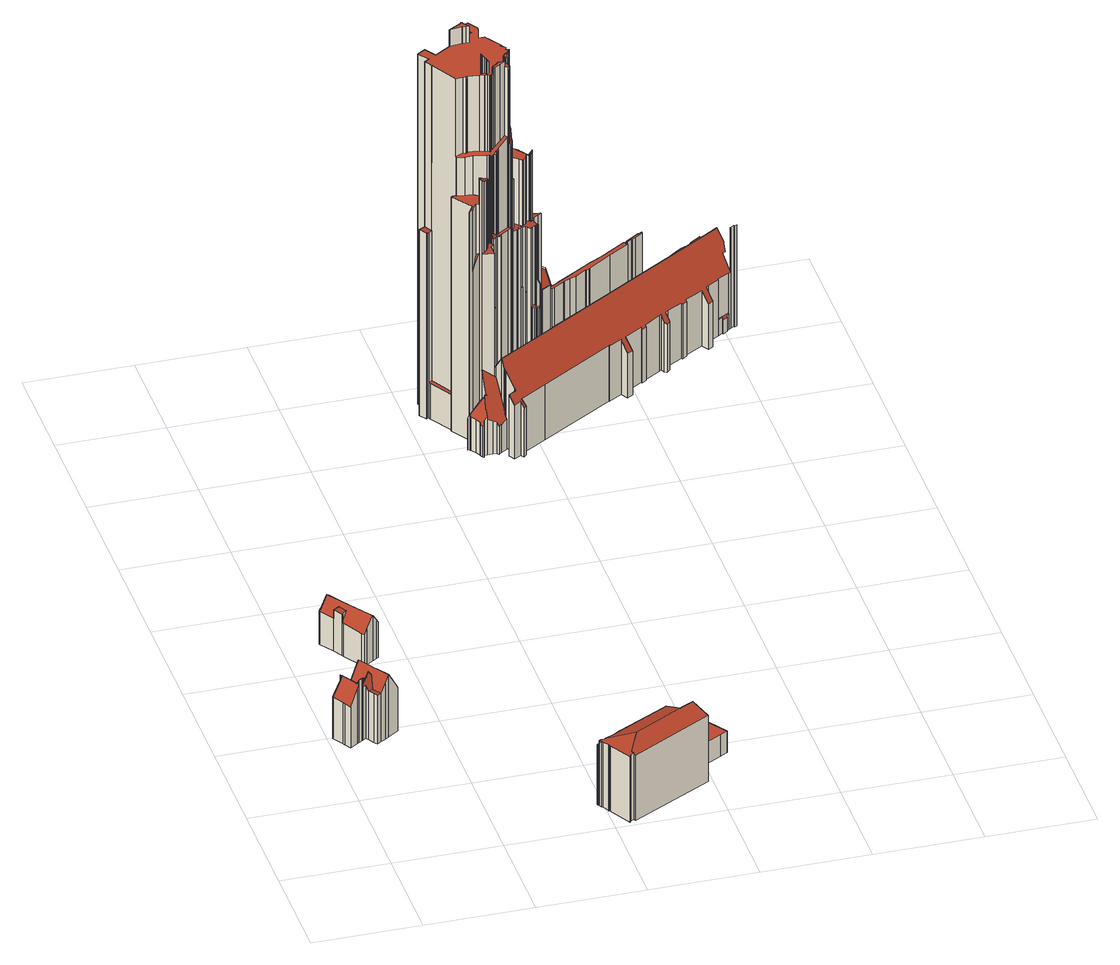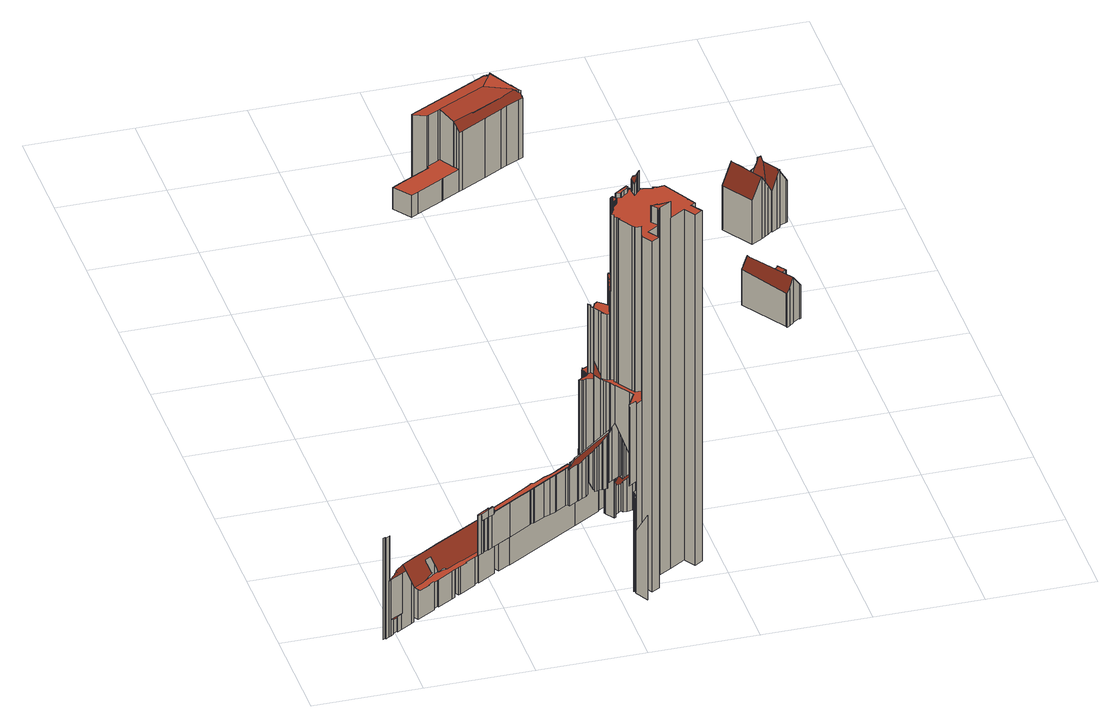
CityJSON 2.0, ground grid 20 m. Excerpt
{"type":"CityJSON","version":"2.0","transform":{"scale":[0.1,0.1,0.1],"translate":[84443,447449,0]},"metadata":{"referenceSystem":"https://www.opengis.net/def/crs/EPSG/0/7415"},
"CityObjects":{
"building1":{"type":"Building","attributes":{"dak_type":"slanted","data_area":44.93,"data_coverage":0.841,"geconstateerd":false,"gid":11565829,"h_dak_50p":11.47,"h_dak_70p":12.12,"h_dak_max":13.52,"h_dak_min":9.09,"h_maaiveld":0.597,"kas_warenhuis":false,"lod11_replace":false,"ondergronds_type":"above ground","oorspronkelijkbouwjaar":1575,"pw_actueel":"yes","pw_bron":"ahn3","reconstructie_methode":"tudelft3d-geoflow","reconstruction_skipped":false,"rmse_lod12":1.25,"rmse_lod13":1.13,"rmse_lod22":0.0538,"rn":1,"status":"Pand in gebruik","t_run":141.9,"val3dity_codes_lod12":"[]","val3dity_codes_lod13":"[]","val3dity_codes_lod22":"[]"},"children":["building1-1"]},
"building1-1":{"type":"BuildingPart","parents":["building1"],"geometry":[{"type":"Solid","lod":"2.2","boundaries":[[[[0,1,2,3,4,5,6,7,8,9,10,11,12,13,14,15,16,17,18,19,20,21,22,23,24,25,26,27,28]],[[29,30,22,21,31]],[[32,19,18,33]],[[34,35,2,1,36]],[[37,24,23,38]],[[39,25,24,37]],[[40,27,26,41]],[[42,12,11,43]],[[41,26,25,39]],[[36,1,0,44,45]],[[33,18,17,46]],[[43,11,10,47]],[[48,8,7,49]],[[50,16,15,51]],[[46,17,16,50]],[[47,10,9,52]],[[52,9,8,48]],[[53,3,2,35]],[[38,23,22,30]],[[30,29,54]],[[55,13,12,42]],[[56,14,13,55]],[[49,7,6,57]],[[58,5,4,59]],[[59,4,3,53]],[[51,15,14,56]],[[60,28,27,40]],[[61,62,63]],[[62,61,64]],[[45,44,65,66]],[[67,68,64]],[[69,70,71]],[[72,73,68,67]],[[57,6,5,58]],[[70,69,35,34]],[[66,65,73,72]],[[44,0,28,60]],[[31,21,20,74]],[[74,20,19,32]],[[41,39,37,75,76,75,77,78,40]],[[30,54,79,80,81,82,46,50,51,56,83,61,63,75,37,38]],[[71,83,56,55,42,43,47,84]],[[35,69,71,84,47,52,48,49,57,58,59,53]],[[61,83,71,70,34,36,45,66,72,67,64]],[[44,60,40,78,77,75,63,62,64,68,73,65]],[[74,32,33,46,82,81,80,79,54,29,31]]]],"semantics":{"surfaces":[{"type":"GroundSurface"},{"type":"WallSurface","on_footprint_edge":true},{"type":"WallSurface","on_footprint_edge":false},{"type":"RoofSurface"}],"values":[[0,1,1,1,1,1,1,1,1,1,1,1,1,1,1,1,1,1,1,2,1,1,1,1,1,1,1,2,2,2,2,2,2,1,2,2,1,1,1,3,3,3,3,3,3,3]]}}]},
"building2":{"type":"Building","attributes":{"dak_type":"slanted","data_area":28.41,"data_coverage":0.756,"geconstateerd":false,"gid":11565916,"h_dak_50p":8.82,"h_dak_70p":9.06,"h_dak_max":9.74,"h_dak_min":6.94,"h_maaiveld":0.38,"kas_warenhuis":false,"lod11_replace":false,"ondergronds_type":"above ground","oorspronkelijkbouwjaar":1675,"pw_actueel":"yes","pw_bron":"ahn3","reconstructie_methode":"tudelft3d-geoflow","reconstruction_skipped":false,"rmse_lod12":0.734,"rmse_lod13":0.76,"rmse_lod22":0.0365,"rn":1,"status":"Pand in gebruik","t_run":80.6,"val3dity_codes_lod12":"[]","val3dity_codes_lod13":"[]","val3dity_codes_lod22":"[]"},"children":["building2-1"]},
"building2-1":{"type":"BuildingPart","parents":["building2"],"geometry":[{"type":"Solid","lod":"2.2","boundaries":[[[[85,86,87,88,89,90,91,92,93,94,95,96,97,98,99,100,101,102]],[[103,92,91,104]],[[105,93,92,103]],[[106,105,107,108]],[[109,96,95,110]],[[111,97,96,109]],[[112,99,98,113]],[[113,98,97,111]],[[108,107,114,115]],[[116,89,88,117]],[[118,102,101,119]],[[119,101,100,120]],[[120,100,99,112]],[[121,85,102,118]],[[122,87,86,123]],[[124,87,122]],[[117,88,87,124]],[[125,126,94,93,105,106]],[[110,95,94,126]],[[127,128,126,125]],[[129,130,131]],[[130,129,128,127]],[[123,86,85,121]],[[104,91,90,132]],[[132,90,89,116]],[[115,114,133]],[[117,124,122,123,121,118,119,120,112,134,135,136,137,138]],[[131,130,127,125,106,108,115,133]],[[133,114,107,105,103,104,132,116,117,138,137,136,135,134,112,113,111,109,110,126,128,129,131]]]],"semantics":{"surfaces":[{"type":"GroundSurface"},{"type":"WallSurface","on_footprint_edge":true},{"type":"WallSurface","on_footprint_edge":false},{"type":"RoofSurface"}],"values":[[0,1,1,2,1,1,1,1,2,1,1,1,1,1,1,1,1,1,1,2,2,2,1,1,1,2,3,3,3]]}}]},
"building3":{"type":"Building","attributes":{"dak_type":"slanted","data_area":155.29,"data_coverage":0.841,"geconstateerd":false,"gid":15713268,"h_dak_50p":14.35,"h_dak_70p":14.67,"h_dak_max":15.38,"h_dak_min":4.79,"h_maaiveld":0.504,"kas_warenhuis":false,"lod11_replace":false,"ondergronds_type":"above ground","oorspronkelijkbouwjaar":1850,"pw_actueel":"yes","pw_bron":"ahn3","reconstructie_methode":"tudelft3d-geoflow","reconstruction_skipped":false,"rmse_lod12":4.76,"rmse_lod13":0.915,"rmse_lod22":0.239,"rn":1,"status":"Pand in gebruik","t_run":267.45,"val3dity_codes_lod12":"[]","val3dity_codes_lod13":"[]","val3dity_codes_lod22":"[]"},"children":["building3-1"]},
"building3-1":{"type":"BuildingPart","parents":["building3"],"geometry":[{"type":"Solid","lod":"2.2","boundaries":[[[[139,140,141,142,143,144,145,146,147,148,149,150,151,152,151,153,154,155,156,157,158,159,160,161,162,163,164,165,166,167,168,169]],[[170,146,145,171]],[[171,145,144,172]],[[173,174,175,176]],[[177,178,179,180]],[[178,168,167,181]],[[182,165,164,183]],[[184,152,151,185]],[[186,151,152,184]],[[187,188,160,159,189]],[[190,149,191]],[[192,193,191,194]],[[195,148,147,196]],[[197,150,149,190]],[[198,155,154,199]],[[200,201,202,203]],[[204,205,174,173]],[[203,202,205,204]],[[206,207,208]],[[194,191,149,148,195]],[[181,167,166,209]],[[209,166,165,182]],[[196,147,146,170]],[[172,144,143,210]],[[185,151,150,197]],[[211,156,155,198]],[[212,157,156,211]],[[208,193,192]],[[213,214,215]],[[199,154,153,216]],[[216,153,151,186]],[[207,206,217]],[[214,213,218]],[[219,158,157,212]],[[183,164,163,220]],[[220,163,162,221]],[[221,162,161,222]],[[189,159,158,219]],[[223,141,140,224]],[[210,143,142,225]],[[226,223,227]],[[225,142,141,223,226]],[[180,179,201,200]],[[228,139,169,229]],[[229,169,168,178,177]],[[222,161,160,188]],[[224,140,139,228]],[[176,175,188,187]],[[203,204,230,218,213,215,231,232,233,217,234,235,236]],[[221,222,188,175,174,205,202,201,179,178,181,209,182,183,220]],[[218,230,204,173,176,187,189,219,212,211,198,199,216,186,184,185,197,190,191,193,208,207,217,233,232,231,215,214]],[[225,226,227,235,234,217,206,208,192,194,195,196,170,171,172,210]],[[224,228,229,177,180,200,203,236,235,227,223]]]],"semantics":{"surfaces":[{"type":"GroundSurface"},{"type":"WallSurface","on_footprint_edge":true},{"type":"WallSurface","on_footprint_edge":false},{"type":"RoofSurface"}],"values":[[0,1,1,2,2,1,1,1,1,1,1,2,1,1,1,2,2,2,2,1,1,1,1,1,1,1,1,2,2,1,1,2,2,1,1,1,1,1,1,1,2,1,2,1,1,1,1,2,3,3,3,3,3]]}}]},
"building4":{"type":"Building","attributes":{"dak_type":"slanted","data_area":2685.45,"data_coverage":0.877,"geconstateerd":false,"gid":15713272,"h_dak_50p":21.89,"h_dak_70p":26.33,"h_dak_max":102.35,"h_dak_min":2.6,"h_maaiveld":0.061,"kas_warenhuis":false,"lod11_replace":false,"ondergronds_type":"above ground","oorspronkelijkbouwjaar":1381,"pw_actueel":"yes","pw_bron":"ahn3","reconstructie_methode":"tudelft3d-geoflow","reconstruction_skipped":false,"rmse_lod12":10.83,"rmse_lod13":2.34,"rmse_lod22":0.764,"rn":1,"status":"Pand in gebruik","t_run":14940,"val3dity_codes_lod12":"[]","val3dity_codes_lod13":"[104,203]","val3dity_codes_lod22":"[104]"},"children":["building4-1"]},
"building4-1":{"type":"BuildingPart","parents":["building4"],"geometry":[{"type":"MultiSurface","lod":"2.2","boundaries":[[[237,238,239,240]],[[241,242,238,237]],[[240,239,243,244]],[[240,244,245,246,247,248,241,237]],[[248,249,242,241]],[[244,243,250,251,245]],[[251,250,252,253]],[[247,254,249,248]],[[245,251,255,246]],[[256,257,258,259]],[[259,258,260,261]],[[262,263,264,265]],[[261,260,263,262]],[[266,247,246,267,268]],[[253,252,269,270]],[[271,272,257,256]],[[267,246,255,273,274]],[[274,275,267]],[[276,273,255,251,253,270]],[[268,267,275,277]],[[277,275,274,278]],[[265,264,279,280]],[[281,282,254,247,266]],[[283,284,272,271]],[[285,286,287,288]],[[280,279,289,290]],[[291,292,293,294]],[[290,289,292,291]],[[295,270,269,296,297]],[[294,293,298,299]],[[288,287,282,281]],[[278,274,273,276,300,301,302]],[[261,262,265,280,290,291,294,299,303,304,305,306]],[[307,308,284,283,309]],[[309,283,310,311,312]],[[313,314,286,285]],[[299,298,315,303]],[[300,276,270,295]],[[297,296,308,307]],[[301,300,316,317]],[[303,315,318,319,304]],[[306,320,321,322,323,324,310,283,271,256,259,261]],[[304,319,305]],[[312,311,325,326]],[[317,316,327,328]],[[302,301,329,330]],[[319,318,331,332]],[[333,334,314,313]],[[311,310,324,335]],[[325,311,335]],[[336,306,305]],[[306,336,320]],[[326,325,335,337]],[[330,329,338,339]],[[340,321,320]],[[332,331,341,342]],[[321,340,322]],[[343,344,345,346,347,348,327,316,300,295,297,307,309,312,326,337,349,350]],[[339,338,351,352]],[[352,351,353,354]],[[328,327,348,355]],[[356,337,335,324,323,357,358,359]],[[357,323,322]],[[354,353,360,361]],[[362,349,337,356]],[[342,341,363,364]],[[359,358,365,366]],[[364,363,367,368]],[[366,365,369,370]],[[371,372,373,374,375,357,322,340,320,336,305,319,332,342,364,368,376,377,378,379]],[[368,367,380,376]],[[381,382,334,333]],[[359,366,370,383,384,385,386,362,356]],[[361,360,387,388]],[[347,389,390,348]],[[386,350,349,362]],[[370,369,391,383]],[[358,357,375,392,393]],[[376,380,394,377]],[[395,396,397,398]],[[383,391,399,384]],[[389,400,390]],[[355,348,390,400,346,401]],[[343,402,403,344]],[[384,399,404,385]],[[377,394,405,378]],[[350,406,402,343]],[[378,405,407,379]],[[408,409,396,395]],[[385,404,406,350,386]],[[346,400,389,347]],[[410,372,371,411]],[[412,373,372,410]],[[411,371,379,413]],[[344,403,414,345]],[[413,379,407,415,416]],[[403,402,406,404,399,391,369,365,358,393,417,418,419,420,421,422,423,424,425,400,414]],[[426,374,373,412]],[[388,387,427,428]],[[398,397,429,430]],[[392,375,374,426,431]],[[393,392,432,417]],[[433,432,392,431]],[[416,415,434,435]],[[436,437,438,439]],[[431,426,440,433]],[[417,432,441,442,418]],[[433,440,441,432]],[[443,444,437,436]],[[418,442,445,419]],[[439,438,446,447]],[[419,445,448,420]],[[345,414,400,346]],[[435,434,409,408]],[[428,427,449,450]],[[401,346,400,425,451]],[[452,453,444,443]],[[447,446,454,455]],[[450,449,456,457]],[[451,425,424,458]],[[420,448,459,421]],[[458,424,423,460]],[[430,429,461,462]],[[455,454,463,464]],[[465,466,453,452]],[[460,423,422,467,468]],[[469,470,465,452,443,436,439,447,455,464,471,472,473,474]],[[464,463,475,471]],[[457,456,476,477]],[[467,422,421,478]],[[468,467,479,480]],[[470,481,466,465]],[[477,476,482,483]],[[471,475,484,472]],[[483,482,485,486]],[[462,461,487,488]],[[486,485,489,490]],[[478,421,459,491,492]],[[493,494,382,381,495]],[[480,479,496,497]],[[451,458,460,468,480,497,498,499,500,501,502,503,504,505,506,507,508,509,510,511,512,513,514,515,516,517,518,489,485,482,476,456,449,427,387,360,353,351,338,329,301,317,328,355,401]],[[490,489,518,519]],[[469,520,481,470]],[[488,487,521,522]],[[495,381,523,524]],[[472,484,525,473]],[[473,525,526,474]],[[527,496,479,467,478,492,528]],[[474,526,520,469]],[[519,518,517,529]],[[497,496,527,498]],[[498,527,530,531,499]],[[529,517,516,532]],[[492,491,533,528]],[[499,531,534,500]],[[528,530,527]],[[532,516,515,535]],[[536,537,535,538]],[[539,540,537,536]],[[538,535,515,514,541]],[[528,533,542,543,544]],[[545,546,540,539]],[[500,534,547,501]],[[544,543,548,549]],[[549,548,550,551]],[[543,542,552]],[[524,523,553,554]],[[501,547,555,502]],[[502,555,556,503]],[[554,553,557,558]],[[551,550,559,560]],[[561,562,563,564,565,493,495,524,554,558,566]],[[567,568,546,545]],[[558,557,569,566]],[[565,570,494,493]],[[541,514,513,571]],[[539,536,538,541,571,572,573,574,567,545]],[[564,575,570,565]],[[361,388,428,450,457,477,483,486,490,519,529,532,535,537,540,546,568,576,577,578,579,580,581,582,583,584,585,586,587,588,589,590,591,592,593,594,595,596,597,598,599,600,601,602,603,604,605,606,607,608,609,610,611,612,613,614,615,616,617,618,619,620,621,622,623,624,569,557,553,523,381,333,313,285,288,281,266,268,277,278,302,330,339,352,354],[437,444,453,466,481,520,526,525,484,475,463,454,446,438]],[[562,623,622,563]],[[563,622,625,575,564]],[[566,569,624,561]],[[561,624,623,562]],[[574,576,568,567]],[[560,559,626,627]],[[628,629,630,631,632,626,559,550,548,543,552]],[[503,556,633,504]],[[634,635,636,637,638,639,640,633,556,555,547,534,531,530,528,544,549,551,560,627,641,642,643]],[[573,577,576,574]],[[522,521,644,645]],[[571,513,512,578,572]],[[572,578,577,573]],[[621,646,625,622]],[[578,512,511,579]],[[627,626,632,641]],[[579,511,510,580]],[[504,633,640,505]],[[580,510,509,581]],[[505,640,639,506]],[[581,509,508,582]],[[506,639,638,647,507]],[[507,647,648,508]],[[582,508,648,649,583]],[[647,638,637,650]],[[641,632,631,642]],[[651,631,630]],[[583,649,652,584]],[[620,653,646,621]],[[650,637,636,654]],[[642,631,651,655,643]],[[656,595,594,657]],[[584,652,658,585]],[[659,596,595,656]],[[657,594,593,660]],[[588,661,662,589]],[[585,658,663,586]],[[654,636,635,664]],[[643,655,665,666,634]],[[586,663,667,587]],[[589,662,668,590]],[[587,667,661,588]],[[660,593,592,669]],[[634,666,670,635]],[[671,597,596,659]],[[590,668,672,591]],[[666,665,673,674]],[[664,635,670,675,676]],[[669,592,591,677]],[[677,591,672,678,679]],[[679,678,672,677]],[[680,598,597,671]],[[676,675,681,682]],[[619,683,653,620]],[[684,685,686,680,671,659,656,657,660,669,677,679,677,687,688]],[[677,672,689,687]],[[682,681,690,691]],[[691,690,692,693,694]],[[686,599,598,680]],[[674,673,695,696]],[[694,693,697,698]],[[687,689,699,688]],[[615,700,701,616]],[[693,692,702,703]],[[697,693,703]],[[698,697,704,705,706]],[[685,600,599,686]],[[616,701,707,617]],[[708,709,710,711,712,713,699,689,672,678,672,668,662,661,667,663,658,652,649,648,647,650,654,664,676,682,691,694,698,706,714,715,716,717,718,719]],[[703,702,704,697]],[[706,705,720,714]],[[684,601,600,685]],[[688,699,713,601,684]],[[714,720,721,715]],[[696,695,722,723]],[[601,713,712,602]],[[715,721,724,716]],[[614,725,700,615]],[[602,712,711,603]],[[613,726,725,614]],[[716,724,727,728,717]],[[618,729,730,683,619]],[[617,707,729,618]],[[603,711,710,604]],[[723,722,731,732,733]],[[734,735,730,729]],[[733,732,736,737]],[[728,727,738,739]],[[612,740,726,613]],[[737,736,741,742]],[[717,728,743,718]],[[744,745,746,747]],[[610,748,749,611]],[[736,732,750,741]],[[751,752,745,744]],[[604,710,709,605]],[[732,731,753,750]],[[609,754,748,610]],[[611,749,740,612]],[[742,741,750,755]],[[607,756,757,608]],[[608,757,754,609]],[[758,759,760,735,734]],[[739,738,761,762]],[[606,708,763,756,607]],[[747,746,764,765]],[[605,709,708,606]],[[766,767,752,751]],[[755,750,753,768,769]],[[718,743,770,719]],[[762,761,771,772]],[[773,774,759,758]],[[775,776,777,766,751,744,747,765,778,779,780,781,782,783,784,773,758,734,729,707,701,700,725,726,740,749,748,754,757,756,763,785,786,787,788,789,790,791]],[[719,785,763,708]],[[792,768,793,794]],[[770,785,719]],[[794,793,795,796]],[[792,794,796]],[[768,792,769]],[[769,792,796,797]],[[798,799,800,801,802,803,804,771,761,738,727,724,721,720,705,704,702,692,690,681,675,670,666,674,696,723,733,737,742,755,769,797,805,806,807,808,809,810,811,812,813,814,815,816,817,818,819,820,821,822]],[[777,823,767,766]],[[824,786,785,770]],[[772,771,804,825]],[[797,796,795,826,805]],[[776,827,823,777]],[[765,764,828,778]],[[829,830,760,759]],[[831,832,833,834]],[[775,835,836,827,776]],[[762,772,825,837,838,839,840,841,842,843,844,824,770,743,728,739]],[[784,845,774,773]],[[791,846,835,775]],[[827,836,847,848]],[[805,826,849,850,806]],[[850,849,851,852]],[[778,828,853,779]],[[790,854,846,791]],[[806,850,855,807]],[[848,847,856,857]],[[807,855,858,808]],[[844,787,786,824]],[[859,834,833,860,861]],[[861,860,862,863]],[[842,864,865,843]],[[779,853,866,780]],[[863,862,830,829]],[[852,851,867,868]],[[789,869,854,790]],[[843,865,870,787,844]],[[825,804,803,837]],[[780,866,871,781]],[[781,871,872,782]],[[788,873,874,869,789]],[[787,870,873,788]],[[841,875,864,842]],[[782,872,876,783]],[[868,867,877,878]],[[808,858,879,880,809]],[[783,876,845,784]],[[837,803,802,838]],[[878,877,881,882]],[[840,883,884,875,841]],[[882,881,885,886]],[[887,888,889,890,873,870,865,864,875]],[[838,802,801,839]],[[880,879,891,892]],[[892,891,893,894]],[[895,896,897]],[[839,801,883,840]],[[898,839,801,800,899]],[[894,893,895,897]],[[875,884,900,887]],[[890,901,874,873]],[[899,800,799,902]],[[809,880,903,810]],[[886,885,904,905]],[[902,799,798,906]],[[907,908,909,910,896,895,893,891,879,858,855,850,852,868,878,882,886,905,911,912,913,914,915]],[[902,906,916,898,899]],[[916,917,801,839,898]],[[810,903,918,811]],[[897,896,910,919]],[[811,918,920,812]],[[906,798,822,917,916]],[[887,900,921,888]],[[922,923,924,925,926,927,928,929,920,918,903,880,892,894,897,919]],[[812,920,929,813]],[[905,904,930,911]],[[888,921,931,889]],[[889,931,932,901,890]],[[822,933,917]],[[821,934,933,822]],[[820,935,936,934,821]],[[819,937,935,820]],[[813,929,928,814]],[[818,938,937,819]],[[817,939,940,938,818]],[[816,941,939,817]],[[942,941,816]],[[815,927,943,942,816]],[[814,928,927,815]],[[911,930,944,912]],[[912,944,945,913]],[[946,947,935,937,938]],[[947,948,936,935]],[[919,910,909,922]],[[926,949,943,927]],[[938,940,950,946]],[[922,909,908,923]],[[913,945,951,914]],[[917,933,952,953]],[[946,950,948,947]],[[954,942,943,949,955]],[[923,908,956,957,924]],[[925,958,959,949,926]],[[907,960,956,908]],[[914,951,961,915]],[[949,959,962,955]],[[954,963,964,941,942]],[[924,957,958,925]],[[915,961,960,907]],[[955,962,963,954]],[[965,966,932,931]],[[921,900,884,883,801,917,953,967,968,969,970,971,965,931]],[[972,973,964,963]],[[953,952,974,975,967]],[[857,856,976,977]],[[971,978,966,965]],[[979,973,972]],[[856,847,836,835,846,854,869,874,901,932,966,978,980,981,982,983,984,985,986,987,988,989,976]],[[970,980,978,971]],[[967,975,990,968]],[[975,974,991,992]],[[969,993,981,980,970]],[[968,990,993,969]],[[992,991,994,995]],[[995,994,996,997]],[[998,982,981,993]],[[999,1000,979]],[[975,992,995,997,1001,1002,998,993,990]],[[997,996,1003,1004,1001]],[[1002,1005,983,982,998]],[[645,644,1006,1007]],[[977,976,989,1008]],[[1001,1004,1005,1002]],[[1004,1003,1009,1010]],[[1011,1012,984,983,1005]],[[1010,1009,1013,1014]],[[1008,989,988,1015]],[[1015,988,987,1016]],[[1016,987,986,1017]],[[1017,986,985,1018]],[[1018,985,984,1012]],[[1000,999,1019]],[[1020,1021,1012,1011]],[[1022,1023,1021,1020]],[[1024,1025,1023,1022]],[[1014,1013,1026,1027]],[[1028,1029,1025,1024]],[[1027,1026,1030,1031]],[[1031,1030,1032,1033]],[[1034,1035,1029,1028]],[[1033,1032,1036,1037]],[[1038,1039,1040,1041,1042,1043,1044,1045,1046,1047,1048,1049,1050,1051,1052,1053,1054,1055,1056,1057,1058,1059,1060,1019,999,979,972,963,962,959,958,957,956,960,961,951,945,944,930,904,885,881,877,867,851,849,826,795,793,768,753,731,722,695,673,665,655,651,630,629,628,552,542,533,491,459,448,445,442,441,440,426,412,1061,1062,1063,1064,1065,1066,1067,1068,1069,1070,1071,1072,1073,1074,1075,1076,1077,1078]],[[1079,1034,1028,1024,1022,1020,1011,1005,1004,1010,1014,1027,1031,1033,1037,1080,1081,1082,1083,1084,1085,1086,1087,1088,1089,1090,1091]],[[1037,1036,1092,1080]],[[1007,1006,1093,1094]],[[1079,1095,1035,1034]],[[1080,1092,1096,1081]],[[1081,1096,1097,1082]],[[1082,1097,1098,1083]],[[1094,1093,1099,1100]],[[1083,1098,1101,1084]],[[1100,1099,1102,1103]],[[1057,1104,1058]],[[1104,1057,1056]],[[1103,1102,1105,1106]],[[1091,1107,1095,1079]],[[1084,1101,1108,1085]],[[1106,1105,1109,1110]],[[1110,1109,1111,1112]],[[1097,1096,1092,1036,1032,1030,1026,1013,1009,1003,996,994,991,974,952,933,934,936,948,950,940,939,941,964,973,979,1000,1019,1060,1059,1058,1104,1056,1055,1054,1053,1052,1051,1113,1114,1115,1116,1117,1077,1076,1118,1119,1120,1121,1122,1123,1124,1125,1126,1127,1128,1129,1130,1131,1132,1133,1134,1135,1136,1137,1138,1139,1140,1108,1101,1098]],[[1112,1111,1141,1142]],[[1068,1067,1066,1065,1064,1063,1062,1061,412,410,411,413,416,435,408,395,398,430,462,488,522,645,1007,1094,1100,1103,1106,1110,1112,1142,1143,1144,1145,1146,1147,1148,1149,1150,1151,1152,1153,1154,1155,1156,1157,1158,1159,1160,1161,1162,1163,1164,1165,1166,1167,1168,1169,1170,1171,1172,1173,1174,1175,1072,1071,1070,1069]],[[1090,1176,1107,1091]],[[1142,1141,1177,1143]],[[1143,1177,1178,1144]],[[1085,1108,1140,1086]],[[1144,1178,1179,1145]],[[1089,1180,1176,1090]],[[1088,1181,1180,1089]],[[1182,1088,1087,1183]],[[1183,1087,1086,1184]],[[1184,1086,1140,1139,1185]],[[1186,1187,1181,1088,1182]],[[1188,1138,1137,1189]],[[1185,1139,1138,1188]],[[1189,1137,1136,1190]],[[1145,1179,1191,1146]],[[1190,1136,1135,1192]],[[1146,1191,1193,1147]],[[1185,1188,1189,1190,1192,1194,1195,1196,1197,1198,1199,1186,1182,1183,1184]],[[1147,1193,1200,1148]],[[1199,1201,1187,1186]],[[1148,1200,1202,1149]],[[1150,1203,1204,1151]],[[1198,1205,1206,1201,1199]],[[1149,1202,1203,1150]],[[1151,1204,1207,1152]],[[1192,1135,1134,1208,1194]],[[1197,1209,1210,1205,1198]],[[1208,1134,1133,1211]],[[1194,1208,1212,1195]],[[1195,1212,1213,1196]],[[1196,1213,1209,1197]],[[1152,1207,1214,1153]],[[1153,1214,1215,1154]],[[1154,1215,1216,1155]],[[1155,1216,1217,1156]],[[1156,1217,1218,1157]],[[1157,1218,1219,1158]],[[1158,1219,1220,1159]],[[1159,1220,1221,1160]],[[1160,1221,1222,1161]],[[1161,1222,1223,1224,1162]],[[1162,1224,1225,1163]],[[1224,1223,1226,1227]],[[1227,1226,1228,1229]],[[1163,1225,1230,1164]],[[1224,1227,1229,1231,1232,1233,1230,1225]],[[1229,1228,1234,1231]],[[1231,1234,1235,1232]],[[1232,1235,1236,1233]],[[1164,1230,1233,1165]],[[1165,1233,1236,1237,1166]],[[1238,1167,1166,1239]],[[1239,1166,1237,1240,1241]],[[1241,1240,1242,1243]],[[1243,1242,1244,1245]],[[1245,1244,1246,1247]]],"semantics":{"surfaces":[{"type":"WallSurface","on_footprint_edge":true},{"type":"RoofSurface"},{"type":"WallSurface","on_footprint_edge":false}],"values":[0,0,0,1,0,0,0,0,2,0,0,0,0,2,0,0,2,1,1,2,2,0,0,0,0,0,0,0,0,0,0,2,1,0,2,0,0,2,0,2,0,1,2,2,2,2,0,0,2,1,2,2,2,2,2,0,2,1,2,2,2,2,2,2,2,0,2,0,2,1,0,0,1,2,2,2,2,2,0,0,2,1,2,2,2,0,2,0,0,2,2,2,2,2,2,0,1,2,2,0,2,2,1,0,2,2,2,2,2,2,2,2,2,0,2,2,2,2,2,2,2,2,0,2,2,2,1,2,2,2,2,2,2,2,2,0,2,2,0,2,1,2,2,0,2,2,2,1,2,2,2,2,2,2,2,2,2,2,2,2,2,2,2,2,2,2,2,2,2,2,2,1,2,2,0,2,1,0,1,2,0,2,2,2,2,1,2,1,2,0,2,2,0,2,2,2,2,2,2,2,2,2,2,2,2,2,2,0,2,2,2,2,2,2,2,2,2,2,2,2,2,2,2,2,2,2,2,2,2,2,2,2,0,1,2,2,2,2,2,2,2,2,2,1,2,2,2,1,2,2,2,2,2,2,2,2,2,2,2,2,0,2,2,2,0,2,2,2,2,2,2,2,1,2,2,2,2,2,2,2,2,0,2,2,2,2,2,2,2,2,2,1,2,2,2,2,1,2,2,1,2,2,2,2,2,2,0,0,2,1,2,2,2,2,2,2,2,2,2,2,2,0,0,2,2,0,2,2,2,2,2,2,2,2,2,2,2,2,2,2,2,2,2,1,2,2,2,2,2,2,2,2,2,2,2,2,2,1,1,2,2,2,2,2,2,1,2,2,2,2,2,2,2,2,2,2,2,2,2,2,2,2,2,1,2,2,2,2,2,2,2,2,1,2,2,2,2,2,2,2,2,2,2,1,2,2,2,2,2,1,2,2,2,2,2,2,2,2,2,1,2,2,0,2,2,2,2,2,2,2,2,2,2,2,2,2,2,2,2,2,2,2,2,1,1,2,0,2,2,2,2,0,2,0,2,2,0,2,2,0,0,1,0,1,2,0,0,2,0,2,2,2,2,2,2,2,2,2,0,2,0,1,0,2,0,0,2,0,0,2,2,2,2,2,2,0,0,0,0,0,0,0,0,0,0,2,0,0,2,1,0,0,0,2,0,2,0,0,0,0]}}]}
},
"vertices":[
[55,371,6],[53,370,6],[48,367,6],[45,365,6],[29,355,6],[23,366,6],[20,371,6],[8,391,6],[10,392,6],[23,398,6],[27,401,6],[25,404,6],[30,407,6],[41,414,6],[42,412,6],[49,419,6],[56,424,6],[64,429,6],[84,442,6],[84,441,6],[120,384,6],[121,382,6],[101,369,6],[93,364,6],[85,359,6],[77,353,6],[72,360,6],[66,371,6],[62,376,6],[101,369,134],[101,369,133],[121,382,96],[84,441,96],[84,442,96],[48,367,134],[48,367,125],[53,370,134],[85,359,105],[93,364,120],[77,353,106],[66,371,106],[72,360,106],[30,407,114],[25,404,125],[55,371,115],[55,371,134],[64,429,133],[27,401,125],[10,392,95],[8,391,91],[56,424,118],[49,419,105],[23,398,118],[45,365,119],[101,370,134],[41,414,90],[42,412,90],[20,371,90],[23,366,90],[29,355,89],[62,376,115],[72,396,117],[72,396,129],[77,394,123],[65,386,124],[54,371,116],[54,371,133],[63,383,125],[63,383,122],[46,371,125],[46,371,127],[45,372,125],[60,380,128],[60,380,120],[120,384,96],[75,376,104],[75,376,105],[74,376,105],[69,373,105],[87,392,134],[83,398,133],[79,405,133],[66,426,133],[48,402,90],[28,400,125],
[97,699,4],[152,613,4],[149,611,4],[140,605,4],[128,597,4],[122,593,4],[118,599,4],[96,633,4],[94,636,4],[84,653,4],[67,679,4],[66,681,4],[68,682,4],[69,681,4],[82,690,4],[82,691,4],[91,698,4],[96,701,4],[96,633,71],[118,599,69],[94,636,71],[94,636,88],[95,636,71],[95,636,88],[66,681,73],[67,679,72],[68,682,76],[82,690,97],[69,681,76],[95,637,72],[95,637,88],[128,597,79],[140,605,98],[96,701,72],[91,698,81],[82,691,97],[97,699,72],[149,611,82],[152,613,77],[149,611,83],[84,653,89],[84,653,71],[85,654,89],[85,654,74],[86,654,75],[86,654,89],[95,660,89],[122,593,69],[104,646,88],[85,687,97],[100,664,97],[109,650,97],[135,612,97],[137,610,97],
[590,89,5],[437,6,5],[435,10,5],[428,7,5],[426,3,5],[403,46,5],[401,48,5],[402,48,5],[394,62,5],[393,63,5],[390,68,5],[389,70,5],[388,71,5],[389,71,5],[388,72,5],[388,73,5],[396,77,5],[421,90,5],[432,96,5],[466,115,5],[515,142,5],[521,145,5],[556,164,5],[557,165,5],[609,193,5],[621,200,5],[645,166,5],[630,157,5],[569,124,5],[571,120,5],[589,91,5],[402,48,140],[401,48,139],[403,46,139],[527,135,140],[527,135,50],[525,139,50],[525,139,135],[571,120,153],[571,120,49],[569,119,49],[569,119,153],[569,124,49],[645,166,49],[621,200,50],[389,71,130],[388,71,130],[388,71,129],[521,145,125],[521,145,50],[515,142,125],[390,68,133],[390,68,134],[393,68,140],[393,68,136],[390,68,139],[393,63,139],[394,62,139],[389,70,130],[396,77,127],[388,73,127],[548,108,153],[548,108,50],[545,106,50],[545,106,153],[528,134,142],[528,134,50],[401,67,142],[401,67,141],[399,67,141],[630,157,49],[426,3,140],[421,90,127],[432,96,126],[487,114,141],[487,114,140],[434,85,141],[388,72,127],[402,67,142],[489,114,142],[466,115,126],[609,193,50],[557,165,50],[556,164,50],[435,10,140],[437,6,139],[428,7,140],[435,10,142],[432,15,142],[590,89,140],[589,91,140],[522,131,142],[431,84,141],[420,77,141],[418,76,141],[405,65,143],[453,57,152],[539,103,153],
[426,1318,383],[426,1318,1],[435,1304,1],[435,1304,382],[430,1321,382],[430,1321,1],[436,1305,1],[436,1305,382],[439,1306,381],[446,1311,381],[438,1326,382],[436,1324,382],[436,1324,1],[439,1306,1],[439,1306,73],[441,1303,1],[441,1303,73],[438,1326,1],[446,1311,74],[480,1197,67],[480,1197,1],[476,1193,1],[476,1193,65],[481,1193,1],[481,1193,72],[480,1190,67],[480,1190,1],[481,1190,1],[481,1190,70],[438,1326,721],[446,1311,521],[446,1311,721],[468,1258,1],[468,1258,73],[481,1197,68],[481,1197,1],[446,1310,74],[446,1310,521],[447,1311,521],[474,1259,74],[447,1311,721],[446,1310,721],[487,1181,1],[487,1181,69],[447,1331,721],[447,1331,1],[481,1199,68],[481,1199,1],[433,1352,721],[433,1352,1],[446,1332,1],[446,1332,721],[493,1172,1],[493,1172,68],[492,1170,65],[492,1170,1],[495,1164,1],[495,1164,64],[468,1258,482],[465,1257,1],[465,1257,482],[497,1163,1],[497,1163,65],[474,1259,482],[474,1259,562],[474,1259,721],[499,1168,72],[504,1168,78],[505,1180,90],[507,1193,104],[491,1216,484],[491,1216,1],[481,1199,484],[489,1205,72],[489,1205,358],[489,1205,484],[448,1361,721],[448,1361,1],[499,1168,1],[475,1256,482],[475,1256,561],[504,1168,1],[504,1168,74],[509,1193,107],[510,1193,108],[510,1194,107],[508,1218,84],[504,1218,79],[498,1219,381],[498,1219,484],[488,1254,482],[488,1254,561],[487,1261,565],[487,1261,721],[514,1169,1],[514,1169,69],[461,1340,721],[461,1340,1],[504,1218,384],[507,1193,108],[504,1218,484],[492,1259,565],[492,1259,721],[510,1193,106],[521,1169,1],[521,1169,65],[522,1235,484],[517,1239,484],[528,1244,484],[526,1248,484],[516,1241,484],[502,1252,483],[508,1221,484],[523,1234,484],[494,1259,565],[494,1259,721],[493,1260,565],[493,1260,721],[502,1252,562],[504,1218,538],[508,1218,144],[508,1218,381],[508,1218,532],[494,1262,566],[494,1262,721],[508,1221,536],[524,1165,1],[524,1165,57],[508,1219,381],[508,1219,533],[529,1169,1],[529,1169,59],[514,1222,381],[514,1222,526],[540,1184,75],[539,1184,76],[537,1195,93],[533,1216,126],[530,1216,128],[530,1169,59],[541,1176,62],[538,1181,72],[540,1182,72],[530,1169,1],[491,1359,721],[491,1359,1],[519,1228,524],[520,1229,523],[524,1234,522],[523,1234,524],[515,1258,566],[515,1258,721],[516,1241,382],[502,1252,383],[519,1228,381],[530,1216,270],[530,1216,380],[541,1176,1],[539,1155,127],[539,1155,1],[546,1144,1],[546,1144,111],[520,1229,381],[526,1248,382],[526,1248,562],[522,1235,382],[517,1239,382],[524,1234,381],[538,1181,1],[523,1234,382],[540,1182,1],[553,1163,128],[553,1163,1],[539,1184,162],[540,1184,161],[537,1195,176],[540,1182,159],[528,1244,382],[541,1182,1],[541,1182,158],[530,1229,381],[530,1230,381],[529,1235,381],[530,1235,381],[536,1239,382],[533,1243,382],[532,1246,382],[531,1247,382],[529,1247,382],[533,1216,148],[524,1256,566],[524,1256,721],[559,1152,1],[559,1152,111],[533,1216,267],[530,1229,261],[531,1228,261],[551,1166,1],[551,1166,132],[519,1262,762],[519,1262,721],[521,1262,721],[521,1262,760],[531,1228,132],[530,1229,130],[530,1230,129],[522,1265,758],[522,1265,721],[529,1235,122],[522,1262,721],[522,1262,758],[530,1235,122],[525,1256,566],[525,1256,721],[529,1247,562],[524,1267,754],[524,1267,721],[526,1263,721],[526,1263,753],[529,1255,566],[529,1255,721],[531,1247,562],[536,1239,122],[532,1246,561],[563,1145,1],[563,1145,100],[528,1261,721],[528,1261,752],[527,1270,749],[527,1270,721],[533,1243,401],[533,1243,560],[531,1275,743],[527,1271,749],[530,1258,750],[533,1260,746],[532,1263,745],[532,1264,745],[530,1258,721],[532,1254,566],[532,1254,721],[536,1239,393],[535,1245,401],[535,1245,561],[527,1271,721],[533,1252,565],[533,1252,721],[533,1260,721],[534,1251,565],[534,1251,721],[568,1150,1],[568,1150,102],[534,1253,565],[534,1253,721],[540,1242,122],[540,1242,393],[514,1373,755],[514,1373,1],[491,1359,755],[537,1246,402],[537,1246,562],[541,1246,562],[538,1246,562],[544,1251,566],[547,1252,566],[548,1253,567],[547,1253,567],[568,1268,577],[569,1268,577],[570,1267,577],[571,1269,578],[570,1269,578],[569,1271,579],[569,1269,578],[565,1273,580],[565,1274,580],[554,1266,575],[543,1259,570],[541,1257,569],[538,1255,567],[537,1255,567],[535,1254,566],[535,1254,721],[531,1275,721],[562,1156,1],[562,1156,114],[514,1362,721],[514,1362,755],[532,1263,721],[532,1264,721],[541,1246,397],[544,1245,393],[537,1255,721],[541,1246,393],[538,1246,393],[538,1255,721],[544,1245,122],[544,1251,393],[541,1257,721],[539,1260,731],[539,1260,721],[541,1257,731],[542,1263,731],[542,1263,721],[543,1259,731],[549,1243,127],[549,1243,129],[549,1243,393],[541,1265,731],[541,1265,721],[547,1252,393],[547,1247,131],[547,1247,393],[549,1248,131],[549,1248,393],[550,1242,129],[515,1362,721],[515,1362,755],[548,1253,393],[547,1253,393],[515,1361,721],[515,1361,755],[552,1249,131],[552,1249,393],[527,1362,755],[518,1373,755],[519,1377,754],[517,1375,754],[516,1375,755],[521,1362,755],[549,1270,731],[549,1270,721],[521,1362,721],[516,1375,1],[554,1266,731],[565,1274,731],[556,1275,731],[554,1275,731],[517,1375,1],[554,1275,721],[556,1275,721],[565,1274,721],[565,1273,721],[569,1269,721],[569,1271,721],[570,1269,721],[572,1270,721],[572,1271,721],[574,1272,721],[573,1272,721],[574,1275,721],[572,1276,721],[572,1278,721],[571,1281,721],[572,1283,721],[571,1284,721],[569,1288,721],[568,1290,721],[567,1290,721],[568,1291,721],[569,1293,721],[570,1294,721],[573,1297,721],[575,1299,721],[576,1300,721],[577,1303,721],[578,1309,721],[580,1310,721],[585,1320,721],[587,1322,721],[581,1323,721],[583,1330,721],[579,1333,721],[576,1336,721],[575,1336,721],[578,1338,721],[561,1364,721],[558,1369,721],[557,1370,721],[546,1371,721],[552,1393,721],[553,1400,721],[541,1420,721],[526,1411,721],[540,1390,721],[519,1377,721],[518,1373,721],[527,1362,721],[519,1377,1],[566,1259,131],[566,1259,393],[561,1249,129],[565,1251,129],[574,1257,129],[575,1260,130],[573,1263,131],[568,1268,393],[576,1265,393],[576,1266,393],[575,1265,393],[573,1267,393],[571,1269,393],[570,1267,393],[569,1268,393],[573,1263,393],[575,1260,393],[576,1263,393],[611,1186,1],[611,1186,114],[540,1390,1],[571,1269,566],[570,1269,566],[572,1270,565],[573,1267,564],[575,1260,126],[572,1271,565],[526,1411,1],[575,1265,563],[576,1263,123],[567,1290,731],[568,1290,731],[574,1272,564],[568,1291,731],[569,1288,731],[572,1276,566],[572,1278,566],[573,1272,565],[576,1266,562],[576,1265,121],[576,1265,384],[574,1275,565],[571,1281,567],[571,1284,731],[576,1266,384],[569,1293,731],[572,1283,567],[577,1265,121],[577,1265,384],[577,1268,384],[577,1268,562],[572,1283,731],[573,1282,566],[573,1282,731],[570,1294,731],[578,1271,384],[578,1271,562],[541,1420,1],[576,1300,731],[575,1299,731],[573,1297,731],[573,1290,731],[575,1297,731],[573,1290,567],[578,1273,384],[578,1273,562],[578,1275,384],[578,1275,485],[578,1275,562],[585,1269,123],[585,1269,384],[580,1280,485],[580,1280,562],[575,1297,567],[557,1370,383],[546,1371,383],[582,1277,384],[582,1277,485],[580,1280,384],[578,1283,384],[578,1283,563],[552,1393,383],[587,1322,564],[585,1320,564],[580,1310,566],[578,1309,567],[577,1303,567],[576,1300,567],[580,1284,562],[581,1285,562],[582,1291,562],[583,1294,562],[587,1313,562],[589,1322,562],[580,1284,384],[581,1285,384],[587,1269,123],[587,1269,384],[582,1291,384],[558,1369,383],[561,1364,383],[583,1294,384],[583,1294,518],[553,1400,383],[553,1400,1],[593,1272,125],[593,1272,261],[593,1272,384],[554,1399,383],[554,1399,1],[590,1275,260],[590,1275,384],[593,1285,383],[593,1285,518],[578,1338,383],[595,1278,260],[595,1278,384],[587,1313,517],[562,1377,383],[562,1377,240],[563,1379,239],[563,1379,383],[576,1336,383],[575,1336,383],[598,1275,261],[567,1369,383],[567,1369,255],[598,1275,126],[579,1333,383],[598,1275,383],[581,1323,383],[583,1330,383],[564,1405,382],[564,1405,205],[564,1405,1],[599,1280,383],[599,1280,518],[587,1322,383],[570,1391,228],[570,1391,382],[585,1342,383],[585,1342,306],[603,1277,127],[603,1277,383],[589,1322,517],[600,1281,383],[600,1281,518],[563,1396,382],[563,1396,216],[591,1332,383],[590,1334,383],[585,1341,383],[573,1396,382],[573,1397,382],[574,1399,382],[575,1399,382],[576,1402,382],[577,1404,382],[578,1405,382],[589,1322,383],[593,1321,383],[602,1314,383],[603,1314,383],[599,1321,383],[596,1325,383],[592,1332,383],[603,1277,251],[603,1274,130],[603,1274,248],[605,1275,130],[605,1275,250],[605,1275,383],[617,1290,383],[616,1289,383],[615,1291,383],[614,1291,383],[613,1292,383],[609,1294,383],[606,1285,383],[610,1269,383],[611,1268,383],[613,1269,383],[611,1270,383],[619,1274,383],[621,1275,383],[622,1276,383],[624,1275,383],[625,1277,383],[626,1278,382],[625,1279,382],[624,1282,382],[624,1283,382],[623,1285,382],[623,1286,382],[622,1288,382],[621,1291,382],[620,1294,382],[585,1341,304],[593,1321,517],[606,1285,518],[610,1269,141],[590,1334,291],[573,1396,224],[571,1410,205],[571,1410,1],[555,1442,175],[555,1442,1],[569,1415,1],[569,1415,127],[591,1332,283],[590,1334,287],[609,1294,518],[613,1292,518],[614,1291,518],[614,1292,518],[610,1297,518],[604,1306,518],[597,1315,517],[602,1314,517],[578,1405,216],[592,1332,282],[592,1334,286],[592,1334,290],[611,1268,143],[611,1268,223],[612,1267,145],[612,1267,221],[573,1397,223],[596,1325,270],[613,1269,222],[593,1335,285],[593,1335,289],[611,1270,224],[569,1415,195],[568,1415,1],[568,1415,195],[570,1411,1],[570,1411,202],[604,1306,393],[597,1315,376],[574,1399,221],[616,1267,147],[616,1267,220],[599,1321,261],[602,1314,381],[575,1399,221],[576,1402,218],[603,1314,382],[603,1314,248],[610,1297,410],[577,1404,217],[619,1268,149],[619,1268,219],[619,1274,223],[619,1274,285],[620,1268,150],[620,1268,218],[614,1292,383],[610,1297,383],[621,1268,150],[621,1268,218],[613,1307,400],[614,1311,395],[615,1313,393],[614,1313,392],[620,1271,221],[620,1271,282],[621,1271,220],[621,1271,280],[621,1270,220],[621,1270,219],[621,1270,280],[614,1291,521],[615,1291,521],[613,1307,384],[614,1313,238],[616,1289,520],[621,1275,279],[625,1268,153],[625,1268,216],[617,1290,522],[631,1275,218],[628,1275,220],[628,1273,218],[627,1273,219],[628,1272,217],[628,1271,217],[628,1270,216],[630,1273,217],[630,1274,218],[620,1294,526],[620,1294,383],[622,1276,277],[627,1273,265],[624,1275,273],[614,1311,384],[628,1273,264],[628,1275,264],[628,1279,264],[628,1281,264],[627,1280,268],[625,1279,271],[626,1278,270],[625,1277,271],[628,1272,151],[615,1313,384],[615,1313,236],[620,1294,135],[621,1291,135],[622,1288,266],[622,1288,135],[623,1286,263],[623,1285,263],[624,1283,135],[623,1285,135],[624,1282,135],[624,1282,217],[625,1279,217],[628,1271,152],[628,1270,154],[625,1286,264],[624,1287,265],[624,1287,135],[627,1280,217],[625,1286,135],[630,1273,151],[624,1299,135],[624,1299,383],[629,1285,217],[628,1282,217],[628,1275,147],[628,1279,143],[628,1281,141],[627,1280,141],[631,1275,150],[630,1274,150],[628,1282,139],[629,1285,136],[629,1285,135],[627,1311,384],[627,1311,224],[633,1304,383],[640,1309,383],[639,1310,383],[634,1310,383],[632,1310,383],[631,1287,136],[631,1287,135],[633,1304,135],[633,1304,224],[647,1341,250],[647,1341,253],[632,1310,219],[642,1293,135],[634,1310,217],[639,1310,212],[648,1315,213],[658,1321,213],[663,1325,213],[663,1326,216],[662,1328,218],[662,1329,220],[661,1331,224],[657,1342,243],[640,1309,224],[641,1309,135],[641,1309,224],[639,1310,224],[640,1308,135],[640,1308,224],[642,1309,135],[642,1309,224],[648,1315,224],[657,1300,139],[657,1300,135],[659,1320,224],[658,1321,224],[659,1320,135],[659,1320,219],[658,1321,219],[753,1273,1],[753,1273,115],[657,1342,247],[662,1316,135],[662,1316,219],[663,1325,219],[663,1325,218],[666,1318,136],[666,1318,219],[661,1331,229],[662,1329,224],[662,1328,223],[663,1326,221],[695,1326,136],[668,1327,219],[668,1327,218],[670,1329,219],[670,1329,218],[672,1330,219],[672,1330,218],[685,1330,136],[685,1330,219],[678,1334,219],[678,1334,218],[688,1332,136],[688,1332,219],[699,1338,136],[699,1338,219],[710,1354,219],[710,1354,218],[711,1343,137],[711,1343,219],[949,1472,148],[954,1465,161],[956,1463,164],[957,1461,168],[955,1459,168],[946,1454,168],[944,1453,168],[944,1454,167],[942,1456,162],[937,1463,151],[936,1465,148],[934,1467,143],[923,1459,145],[917,1458,141],[892,1443,141],[880,1436,140],[855,1422,140],[828,1406,139],[758,1364,138],[756,1362,137],[754,1361,137],[740,1352,137],[737,1351,137],[591,1228,176],[627,1250,176],[646,1261,177],[650,1264,177],[697,1293,177],[765,1334,177],[837,1378,178],[927,1433,179],[948,1446,179],[962,1455,179],[974,1462,179],[1001,1479,179],[998,1484,170],[992,1493,155],[988,1499,145],[987,1501,143],[968,1489,142],[948,1473,148],[749,1378,219],[732,1356,219],[734,1357,219],[738,1357,219],[740,1357,219],[741,1359,219],[785,1388,219],[824,1413,219],[823,1415,219],[822,1416,219],[820,1420,219],[819,1421,219],[769,1389,219],[732,1356,137],[750,1270,1],[750,1270,114],[749,1378,218],[734,1357,137],[738,1357,137],[740,1357,137],[776,1286,1],[776,1286,114],[741,1359,137],[784,1272,1],[784,1272,92],[756,1362,138],[794,1278,1],[794,1278,92],[769,1389,218],[785,1388,138],[785,1291,1],[785,1291,114],[819,1312,1],[819,1312,114],[923,1459,141],[934,1467,142],[936,1465,142],[946,1471,142],[948,1473,142],[985,1504,143],[984,1507,143],[980,1512,143],[980,1513,143],[961,1501,142],[962,1500,142],[959,1498,142],[951,1491,142],[949,1492,142],[939,1487,142],[933,1483,142],[908,1466,141],[905,1464,141],[879,1448,140],[882,1447,140],[855,1431,140],[855,1432,140],[840,1422,140],[833,1418,139],[832,1417,139],[832,1418,139],[832,1419,139],[824,1413,139],[820,1310,1],[820,1310,111],[829,1316,111],[828,1318,114],[858,1336,115],[862,1339,115],[866,1332,104],[870,1330,99],[876,1335,100],[876,1337,103],[871,1344,115],[876,1347,115],[905,1365,115],[907,1363,112],[916,1369,112],[915,1371,115],[949,1392,115],[958,1379,94],[967,1384,94],[959,1398,116],[964,1401,116],[985,1414,116],[985,1416,117],[1008,1429,117],[1008,1428,116],[1012,1431,116],[1011,1431,117],[1006,1442,133],[1005,1445,139],[1002,1450,146],[1003,1451,145],[1009,1453,144],[1009,1456,147],[1009,1463,155],[1009,1465,158],[819,1421,218],[829,1316,1],[828,1318,1],[858,1336,1],[820,1420,217],[822,1416,209],[822,1416,224],[823,1415,224],[824,1413,224],[832,1419,224],[833,1423,224],[833,1423,210],[832,1418,224],[832,1417,224],[833,1418,224],[862,1339,1],[840,1422,224],[866,1332,1],[855,1432,224],[855,1433,224],[855,1434,224],[855,1436,224],[845,1430,224],[848,1433,224],[870,1330,1],[848,1433,211],[876,1335,1],[876,1337,1],[871,1344,1],[845,1430,143],[848,1433,144],[876,1347,1],[855,1432,218],[855,1436,218],[855,1436,143],[855,1431,218],[855,1433,218],[855,1434,218],[905,1365,1],[907,1363,1],[916,1369,1],[915,1371,1],[949,1392,1],[958,1379,1],[967,1384,1],[959,1398,1],[964,1401,1],[985,1414,1],[985,1414,33],[985,1416,35],[994,1420,1],[994,1420,33],[995,1418,1],[995,1418,29],[1008,1429,35],[1004,1423,29],[1003,1425,33],[1008,1428,33],[1004,1423,1],[1003,1425,1],[1008,1428,1],[1012,1431,1],[1011,1431,208],[1012,1431,208],[1019,1435,1],[1019,1435,208],[1020,1434,1],[1020,1434,208],[1020,1433,1],[1020,1433,208],[1024,1435,1],[1024,1435,208]
]}
